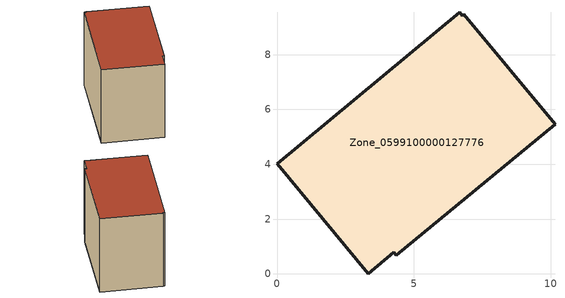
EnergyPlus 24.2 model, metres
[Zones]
Zone_0599100000127776
 floor ground (C_G): 6.76,9.42 6.82,9.47 10.15,5.47 4.36,0.68 4.27,0.78 3.34,0 0,4.01 6.66,9.55 z0
 wall outside (C_F): 6.66,9.55 0,4.01 3.34,0 4.27,0.78 4.36,0.68 10.15,5.47 6.82,9.47 6.76,9.42 6.66,9.55 z0:7.07
 roof outside (C_R): 6.76,9.42 6.66,9.55 0,4.01 3.34,0 4.27,0.78 4.36,0.68 10.15,5.47 6.82,9.47 z7.07
[BUILDING]
Pand.0599100000127776: North Axis=0; Terrain=City; Loads Convergence Tolerance Value=0.04; Temperature Convergence Tolerance Value=0.4; Solar Distribution=FullExterior; Maximum Number of Warmup Days=25; Minimum Number of Warmup Days=1
[Site:Location]
Rotterdam.The.Hague.AP_ZH_NLD Design_Conditions: Latitude=51.96; Longitude=4.45; Time Zone=1; Elevation=-4.5
[SITE:GROUNDTEMPERATURE:BUILDINGSURFACE]
18, 18, 18, 18, 18, 18, 18, 18, 18, 18, 18, 18
[MATERIAL] Thermal Absorptance=0.9; Solar Absorptance=0.7; Visible Absorptance=0.7
Name | Roughness | Thickness | Conductivity | Density | Specific Heat
G.TC.1946 | MediumSmooth | 0.15 | 1 | 540 | 1210
F.TC.1946 | Rough | 0.3 | 0.857143 | 1920 | 840
R.TC.1946 | MediumRough | 0.2 | 0.909091 | 1500 | 1000
[CONSTRUCTION]
C_G: G.TC.1946
C_F: F.TC.1946
C_R: R.TC.1946
[ZONE]
Zone_0599100000127776: Type=1; Multiplier=1; Ceiling Height=Autocalculate; Volume=Autocalculate; Floor Area=autocalculate; Part of Total Floor Area=Yes
[ZONEINFILTRATION:DESIGNFLOWRATE]
Infil_Zone_0599100000127776: Zone or ZoneList or Space or SpaceList=Zone_0599100000127776; Schedule=AlwaysOn; Design Flow Rate Calculation Method=Flow/Area; Flow Rate per Floor Area=0.003; Constant Term Coefficient=1; Temperature Term Coefficient=0; Velocity Term Coefficient=0; Velocity Squared Term Coefficient=0
[HVACTEMPLATE:ZONE:IDEALLOADSAIRSYSTEM]
Zone_0599100000127776: Maximum Heating Supply Air Temperature=50; Minimum Cooling Supply Air Temperature=13; Maximum Heating Supply Air Humidity Ratio=0.0156; Minimum Cooling Supply Air Humidity Ratio=0.0077; Heating Limit=NoLimit; Cooling Limit=NoLimit; Dehumidification Control Type=ConstantSensibleHeatRatio; Cooling Sensible Heat Ratio=0.7; Dehumidification Setpoint=60; Humidification Control Type=None; Humidification Setpoint=30; Outdoor Air Method=None; Outdoor Air Flow Rate per Person=0.00944; Outdoor Air Flow Rate per Zone Floor Area=0; Outdoor Air Flow Rate per Zone=0; Demand Controlled Ventilation Type=None; Outdoor Air Economizer Type=NoEconomizer; Heat Recovery Type=None; Sensible Heat Recovery Effectiveness=0.7; Latent Heat Recovery Effectiveness=0.65
[ZONECONTROL:THERMOSTAT]
ThermostatControl_Zone_0599100000127776: Zone or ZoneList=Zone_0599100000127776; Control Type Schedule=DualSetpointControlType; Control 1=Thermostat_Zone_0599100000127776; Temperature Difference Between Cutout And Setpoint=0
[THERMOSTATSETPOINT:DUALSETPOINT]
Thermostat_Zone_0599100000127776: Heating Setpoint Temperature Schedule=HeatingSetpoint_Zone_0599100000127776; Cooling Setpoint Temperature Schedule=CoolingSetpoint_Zone_0599100000127776
[SCHEDULE:COMPACT]
HeatingSetpoint_Zone_0599100000127776: Through: 12/31, For: AllDays, Until: 24:00, 21
CoolingSetpoint_Zone_0599100000127776: Through: 12/31, For: AllDays, Until: 24:00, 24
DualSetpointControlType: Through: 12/31, For: AllDays, Until: 24:00, 4
AlwaysOn: Through: 12/31, For: AllDays, Until: 24:00, 1
